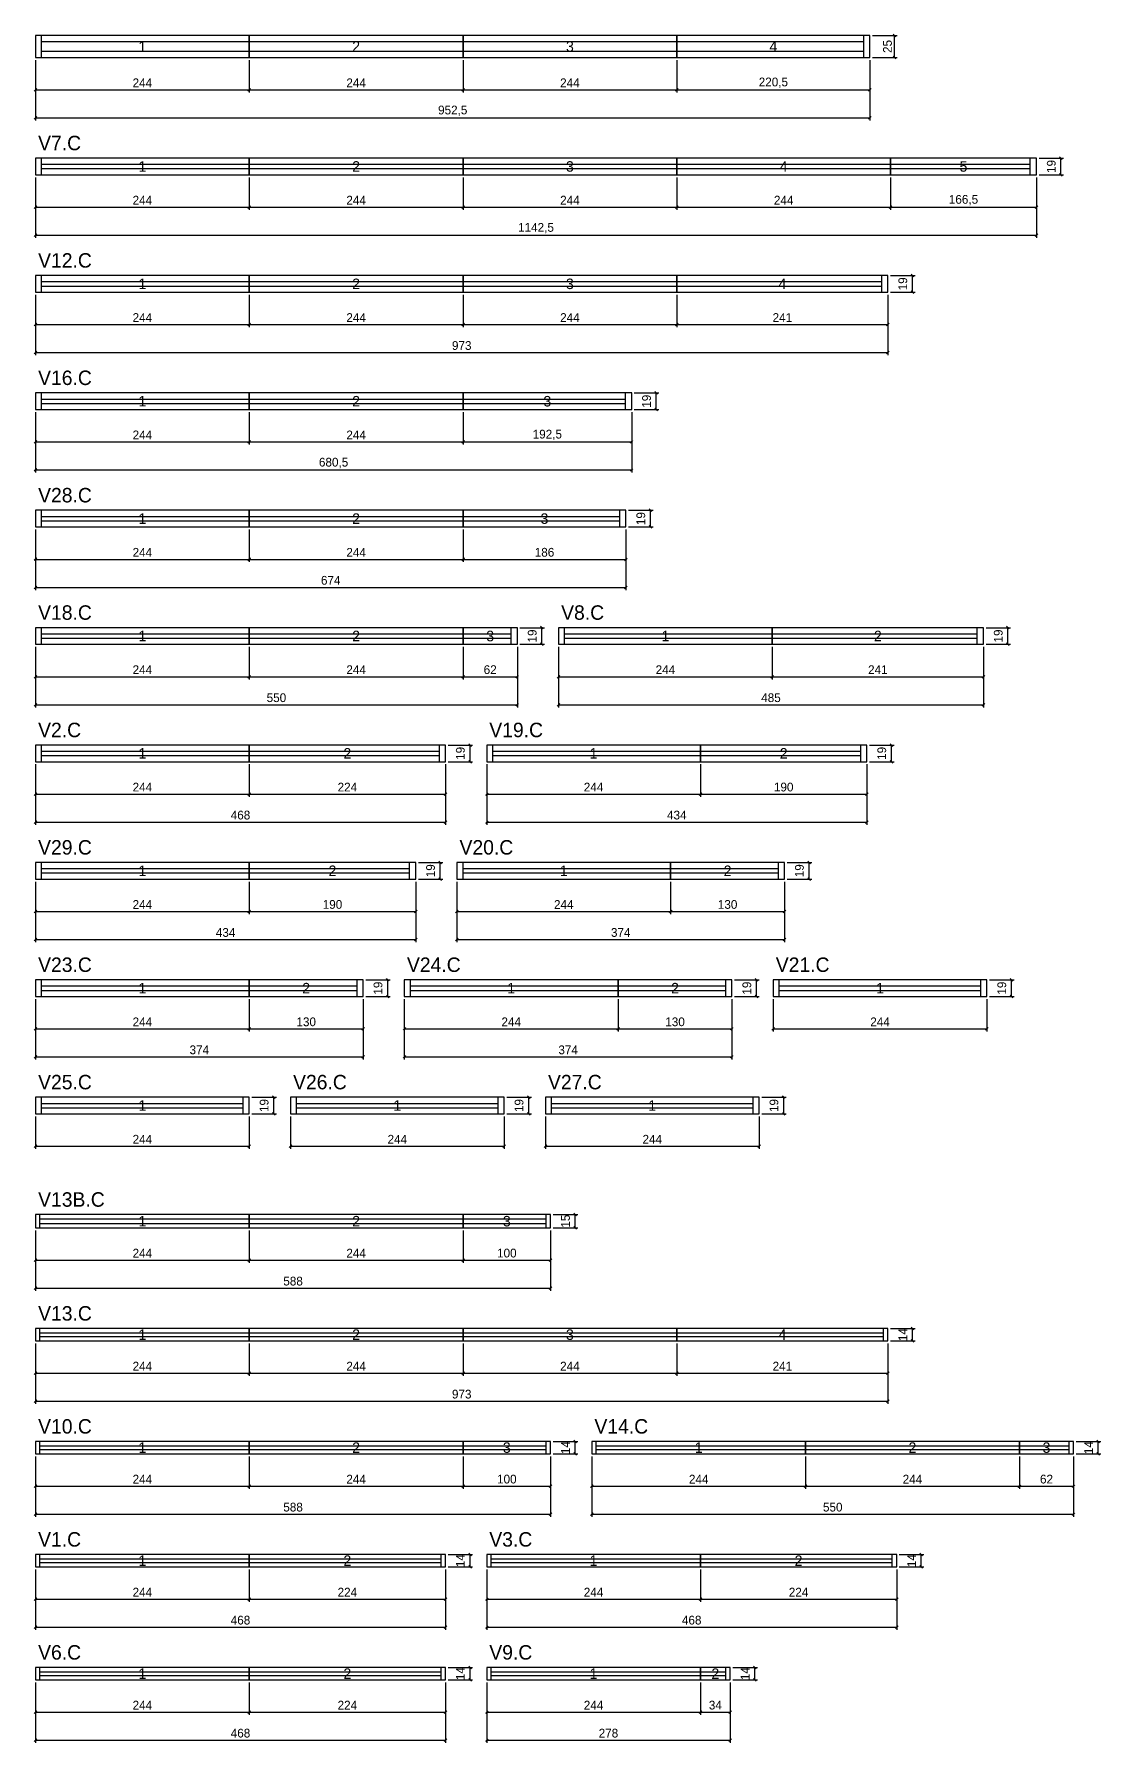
# Model space of a CAD drawing. Extents: x -2 to 3070, y -2571 to 1250.
# Drawn here: x -2 to 1216, y -2571 to -620 of the extents above; entities that cross this region are included whole.
import ezdxf
from ezdxf.enums import TextEntityAlignment as Align

# ---------------------------------------------------------------- set-up
doc = ezdxf.new("R2010")
doc.units = 0
for name, color, linetype in [('5', 5, 'Continuous'), ('COTA', 241, 'Continuous'), ('NOMENCLATURA', 7, 'Continuous'), ('Painéis', 200, 'Continuous'), ('SARR_2.2x7', 40, 'Continuous')]:
    doc.layers.add(name, color=color, linetype=linetype)
doc.dimstyles.new('PAINEL', dxfattribs={"dimtxt": 10, "dimasz": 3, "dimexe": 3, "dimexo": 3, "dimgap": 3, "dimtad": 1, "dimblk": 'OBLIQUE', "dimblk1": 'OBLIQUE', "dimcen": 2.5, "dimclrd": 4, "dimclre": 4, "dimclrt": 240, "dimazin": 3, "dimtfac": 1, "dimtmove": 0, "dimatfit": 3})

# ---------------------------------------------------------------- blocks, each defined once
blk = doc.blocks.new('_OBLIQUE')
at = {"color": 0, "linetype": 'BYBLOCK'}
blk.add_line((-0.5, -0.5), (0.5, 0.5), dxfattribs=at)

msp = doc.modelspace()

# ---------------------------------------------------------------- linework, layer by layer
at = {"layer": 'Painéis'}
for points in [[(0, -646.99), (244, -646.99), (244, -621.99), (0, -621.99)], [(244, -646.99), (488, -646.99), (488, -621.99), (244, -621.99)], [(488, -646.99), (732, -646.99), (732, -621.99), (488, -621.99)], [(732, -646.99), (952.5, -646.99), (952.5, -621.99), (732, -621.99)], [(0, -780.99), (244, -780.99), (244, -761.99), (0, -761.99)], [(244, -780.99), (488, -780.99), (488, -761.99), (244, -761.99)], [(488, -780.99), (732, -780.99), (732, -761.99), (488, -761.99)], [(732, -780.99), (976, -780.99), (976, -761.99), (732, -761.99)], [(976, -780.99), (1142.5, -780.99), (1142.5, -761.99), (976, -761.99)], [(0, -914.99), (244, -914.99), (244, -895.99), (0, -895.99)], [(244, -914.99), (488, -914.99), (488, -895.99), (244, -895.99)], [(488, -914.99), (732, -914.99), (732, -895.99), (488, -895.99)], [(732, -914.99), (973, -914.99), (973, -895.99), (732, -895.99)], [(0, -1048.99), (244, -1048.99), (244, -1029.99), (0, -1029.99)], [(244, -1048.99), (488, -1048.99), (488, -1029.99), (244, -1029.99)], [(488, -1048.99), (680.5, -1048.99), (680.5, -1029.99), (488, -1029.99)], [(0, -1182.99), (244, -1182.99), (244, -1163.99), (0, -1163.99)], [(244, -1182.99), (488, -1182.99), (488, -1163.99), (244, -1163.99)], [(488, -1182.99), (674, -1182.99), (674, -1163.99), (488, -1163.99)], [(0, -1316.99), (244, -1316.99), (244, -1297.99), (0, -1297.99)], [(244, -1316.99), (488, -1316.99), (488, -1297.99), (244, -1297.99)], [(488, -1316.99), (550, -1316.99), (550, -1297.99), (488, -1297.99)], [(597, -1316.99), (841, -1316.99), (841, -1297.99), (597, -1297.99)], [(841, -1316.99), (1082, -1316.99), (1082, -1297.99), (841, -1297.99)], [(0, -1450.99), (244, -1450.99), (244, -1431.99), (0, -1431.99)], [(244, -1450.99), (468, -1450.99), (468, -1431.99), (244, -1431.99)], [(515, -1450.99), (759, -1450.99), (759, -1431.99), (515, -1431.99)], [(759, -1450.99), (949, -1450.99), (949, -1431.99), (759, -1431.99)], [(0, -1584.99), (244, -1584.99), (244, -1565.99), (0, -1565.99)], [(244, -1584.99), (434, -1584.99), (434, -1565.99), (244, -1565.99)], [(481, -1584.99), (725, -1584.99), (725, -1565.99), (481, -1565.99)], [(725, -1584.99), (855, -1584.99), (855, -1565.99), (725, -1565.99)], [(0, -1718.99), (244, -1718.99), (244, -1699.99), (0, -1699.99)], [(244, -1718.99), (374, -1718.99), (374, -1699.99), (244, -1699.99)], [(421, -1718.99), (665, -1718.99), (665, -1699.99), (421, -1699.99)], [(665, -1718.99), (795, -1718.99), (795, -1699.99), (665, -1699.99)], [(842, -1718.99), (1086, -1718.99), (1086, -1699.99), (842, -1699.99)], [(0, -1852.99), (244, -1852.99), (244, -1833.99), (0, -1833.99)], [(291, -1852.99), (535, -1852.99), (535, -1833.99), (291, -1833.99)], [(582, -1852.99), (826, -1852.99), (826, -1833.99), (582, -1833.99)], [(0, -1982.99), (244, -1982.99), (244, -1967.99), (0, -1967.99)], [(244, -1982.99), (488, -1982.99), (488, -1967.99), (244, -1967.99)], [(488, -1982.99), (588, -1982.99), (588, -1967.99), (488, -1967.99)], [(0, -2111.99), (244, -2111.99), (244, -2097.99), (0, -2097.99)], [(244, -2111.99), (488, -2111.99), (488, -2097.99), (244, -2097.99)], [(488, -2111.99), (732, -2111.99), (732, -2097.99), (488, -2097.99)], [(732, -2111.99), (973, -2111.99), (973, -2097.99), (732, -2097.99)], [(0, -2240.99), (244, -2240.99), (244, -2226.99), (0, -2226.99)], [(244, -2240.99), (488, -2240.99), (488, -2226.99), (244, -2226.99)], [(488, -2240.99), (588, -2240.99), (588, -2226.99), (488, -2226.99)], [(635, -2240.99), (879, -2240.99), (879, -2226.99), (635, -2226.99)], [(879, -2240.99), (1123, -2240.99), (1123, -2226.99), (879, -2226.99)], [(1123, -2240.99), (1185, -2240.99), (1185, -2226.99), (1123, -2226.99)], [(0, -2369.99), (244, -2369.99), (244, -2355.99), (0, -2355.99)], [(244, -2369.99), (468, -2369.99), (468, -2355.99), (244, -2355.99)], [(515, -2369.99), (759, -2369.99), (759, -2355.99), (515, -2355.99)], [(759, -2369.99), (983, -2369.99), (983, -2355.99), (759, -2355.99)], [(0, -2498.99), (244, -2498.99), (244, -2484.99), (0, -2484.99)], [(244, -2498.99), (468, -2498.99), (468, -2484.99), (244, -2484.99)], [(515, -2498.99), (759, -2498.99), (759, -2484.99), (515, -2484.99)], [(759, -2498.99), (793, -2498.99), (793, -2484.99), (759, -2484.99)]]:
    msp.add_lwpolyline(points, close=True, dxfattribs=at)
at = {"layer": 'SARR_2.2x7'}
for p, q in [((7, -646.99), (7, -621.99)), ((945.5, -646.99), (945.5, -621.99)), ((7, -628.99), (945.5, -628.99)), ((7, -639.99), (945.5, -639.99)), ((7, -780.99), (7, -761.99)), ((7, -768.99), (1135.5, -768.99)), ((7, -773.99), (1135.5, -773.99)), ((1135.5, -780.99), (1135.5, -761.99)), ((7, -914.99), (7, -895.99)), ((966, -914.99), (966, -895.99)), ((7, -902.99), (966, -902.99)), ((7, -907.99), (966, -907.99)), ((7, -1048.99), (7, -1029.99)), ((673.5, -1048.99), (673.5, -1029.99)), ((7, -1036.99), (673.5, -1036.99)), ((7, -1041.99), (673.5, -1041.99)), ((7, -1182.99), (7, -1163.99)), ((667, -1182.99), (667, -1163.99)), ((7, -1170.99), (667, -1170.99)), ((7, -1175.99), (667, -1175.99)), ((7, -1316.99), (7, -1297.99)), ((7, -1304.99), (543, -1304.99)), ((543, -1316.99), (543, -1297.99)), ((604, -1316.99), (604, -1297.99)), ((604, -1304.99), (1075, -1304.99)), ((1075, -1316.99), (1075, -1297.99)), ((7, -1309.99), (543, -1309.99)), ((604, -1309.99), (1075, -1309.99)), ((7, -1450.99), (7, -1431.99)), ((7, -1438.99), (461, -1438.99)), ((461, -1450.99), (461, -1431.99)), ((522, -1450.99), (522, -1431.99)), ((522, -1438.99), (942, -1438.99)), ((942, -1450.99), (942, -1431.99)), ((7, -1443.99), (461, -1443.99)), ((522, -1443.99), (942, -1443.99)), ((7, -1584.99), (7, -1565.99)), ((7, -1572.99), (427, -1572.99)), ((7, -1577.99), (427, -1577.99)), ((427, -1584.99), (427, -1565.99)), ((488, -1584.99), (488, -1565.99)), ((488, -1572.99), (848, -1572.99)), ((488, -1577.99), (848, -1577.99)), ((848, -1584.99), (848, -1565.99)), ((7, -1718.99), (7, -1699.99)), ((7, -1706.99), (367, -1706.99)), ((7, -1711.99), (367, -1711.99)), ((367, -1718.99), (367, -1699.99)), ((428, -1718.99), (428, -1699.99)), ((428, -1706.99), (788, -1706.99)), ((428, -1711.99), (788, -1711.99)), ((788, -1718.99), (788, -1699.99)), ((849, -1718.99), (849, -1699.99)), ((849, -1706.99), (1079, -1706.99)), ((849, -1711.99), (1079, -1711.99)), ((1079, -1718.99), (1079, -1699.99)), ((7, -1852.99), (7, -1833.99)), ((7, -1840.99), (237, -1840.99)), ((7, -1845.99), (237, -1845.99)), ((237, -1852.99), (237, -1833.99)), ((298, -1852.99), (298, -1833.99)), ((298, -1840.99), (528, -1840.99)), ((298, -1845.99), (528, -1845.99)), ((528, -1852.99), (528, -1833.99)), ((589, -1852.99), (589, -1833.99)), ((589, -1840.99), (819, -1840.99)), ((589, -1845.99), (819, -1845.99)), ((819, -1852.99), (819, -1833.99)), ((5, -1982.99), (5, -1967.99)), ((583, -1982.99), (583, -1967.99)), ((5, -1972.99), (583, -1972.99)), ((5, -1977.99), (583, -1977.99)), ((5, -2111.99), (5, -2097.99)), ((5, -2102.99), (968, -2102.99)), ((968, -2111.99), (968, -2097.99)), ((5, -2106.99), (968, -2106.99)), ((5, -2240.99), (5, -2226.99)), ((5, -2231.99), (583, -2231.99)), ((5, -2235.99), (583, -2235.99)), ((583, -2240.99), (583, -2226.99)), ((640, -2240.99), (640, -2226.99)), ((640, -2231.99), (1180, -2231.99)), ((640, -2235.99), (1180, -2235.99)), ((1180, -2240.99), (1180, -2226.99)), ((5, -2369.99), (5, -2355.99)), ((463, -2369.99), (463, -2355.99)), ((520, -2369.99), (520, -2355.99)), ((978, -2369.99), (978, -2355.99)), ((5, -2360.99), (463, -2360.99)), ((5, -2364.99), (463, -2364.99)), ((520, -2360.99), (978, -2360.99)), ((520, -2364.99), (978, -2364.99)), ((5, -2498.99), (5, -2484.99)), ((5, -2489.99), (463, -2489.99)), ((5, -2493.99), (463, -2493.99)), ((463, -2498.99), (463, -2484.99)), ((520, -2498.99), (520, -2484.99)), ((520, -2489.99), (788, -2489.99)), ((520, -2493.99), (788, -2493.99)), ((788, -2498.99), (788, -2484.99))]:
    msp.add_line(p, q, dxfattribs=at)

# ---------------------------------------------------------------- texts
at = {"layer": '5'}
for s, p in [('1', (122, -634.49)), ('2', (366, -634.49)), ('3', (610, -634.49)), ('4', (842.25, -634.49)), ('1', (122, -771.49)), ('2', (366, -771.49)), ('3', (610, -771.49)), ('4', (854, -771.49)), ('5', (1059.25, -771.49)), ('1', (122, -905.49)), ('2', (366, -905.49)), ('3', (610, -905.49)), ('4', (852.5, -905.49)), ('1', (122, -1039.49)), ('2', (366, -1039.49)), ('3', (584.25, -1039.49)), ('1', (122, -1173.49)), ('2', (366, -1173.49)), ('3', (581, -1173.49)), ('1', (122, -1307.49)), ('2', (366, -1307.49)), ('3', (519, -1307.49)), ('1', (719, -1307.49)), ('2', (961.5, -1307.49)), ('1', (122, -1441.49)), ('2', (356, -1441.49)), ('1', (637, -1441.49)), ('2', (854, -1441.49)), ('1', (122, -1575.49)), ('2', (339, -1575.49)), ('1', (603, -1575.49)), ('2', (790, -1575.49)), ('1', (122, -1709.49)), ('2', (309, -1709.49)), ('1', (543, -1709.49)), ('2', (730, -1709.49)), ('1', (964, -1709.49)), ('1', (122, -1843.49)), ('1', (413, -1843.49)), ('1', (704, -1843.49)), ('1', (122, -1975.49)), ('2', (366, -1975.49)), ('3', (538, -1975.49)), ('1', (122, -2104.99)), ('2', (366, -2104.99)), ('3', (610, -2104.99)), ('4', (852.5, -2104.99)), ('1', (122, -2233.99)), ('2', (366, -2233.99)), ('3', (538, -2233.99)), ('1', (757, -2233.99)), ('2', (1001, -2233.99)), ('3', (1154, -2233.99)), ('1', (122, -2362.99)), ('2', (356, -2362.99)), ('1', (637, -2362.99)), ('2', (871, -2362.99)), ('1', (122, -2491.99)), ('2', (356, -2491.99)), ('1', (637, -2491.99)), ('2', (776, -2491.99))]:
    msp.add_text(s, height=12, dxfattribs=at).set_placement(p, align=Align.MIDDLE_CENTER)
at = {"layer": 'NOMENCLATURA'}
for s, p in [('V7.C', (3, -752.99)), ('V12.C', (3, -886.99)), ('V16.C', (3, -1020.99)), ('V28.C', (3, -1154.99)), ('V18.C', (3, -1288.99)), ('V8.C', (600, -1288.99)), ('V2.C', (3, -1422.99)), ('V19.C', (518, -1422.99)), ('V29.C', (3, -1556.99)), ('V20.C', (484, -1556.99)), ('V23.C', (3, -1690.99)), ('V24.C', (424, -1690.99)), ('V21.C', (845, -1690.99)), ('V25.C', (3, -1824.99)), ('V26.C', (294, -1824.99)), ('V27.C', (585, -1824.99)), ('V13B.C', (3, -1958.99)), ('V13.C', (3, -2088.99)), ('V10.C', (3, -2217.99)), ('V14.C', (638, -2217.99)), ('V1.C', (3, -2346.99)), ('V3.C', (518, -2346.99)), ('V6.C', (3, -2475.99)), ('V9.C', (518, -2475.99))]:
    msp.add_text(s, height=16.5, dxfattribs=at).set_placement(p)

# ---------------------------------------------------------------- dimensions: what is measured, and where the dimension line sits
at = {"layer": 'COTA'}
for base, p1, p2 in [((980.5, -646.99), (952.5, -646.99), (952.5, -621.99)), ((1170.5, -780.99), (1142.5, -780.99), (1142.5, -761.99)), ((1001, -914.99), (973, -914.99), (973, -895.99)), ((708.5, -1048.99), (680.5, -1048.99), (680.5, -1029.99)), ((702, -1182.99), (674, -1182.99), (674, -1163.99)), ((578, -1316.99), (550, -1316.99), (550, -1297.99)), ((1110, -1316.99), (1082, -1316.99), (1082, -1297.99)), ((496, -1450.99), (468, -1450.99), (468, -1431.99)), ((977, -1450.99), (949, -1450.99), (949, -1431.99)), ((462, -1584.99), (434, -1584.99), (434, -1565.99)), ((883, -1584.99), (855, -1584.99), (855, -1565.99)), ((402, -1718.99), (374, -1718.99), (374, -1699.99)), ((823, -1718.99), (795, -1718.99), (795, -1699.99)), ((1114, -1718.99), (1086, -1718.99), (1086, -1699.99)), ((272, -1852.99), (244, -1852.99), (244, -1833.99)), ((563, -1852.99), (535, -1852.99), (535, -1833.99)), ((854, -1852.99), (826, -1852.99), (826, -1833.99)), ((616, -1982.99), (588, -1982.99), (588, -1967.99)), ((1001, -2111.99), (973, -2111.99), (973, -2097.99)), ((616, -2240.99), (588, -2240.99), (588, -2226.99)), ((1213, -2240.99), (1185, -2240.99), (1185, -2226.99)), ((496, -2369.99), (468, -2369.99), (468, -2355.99)), ((1011, -2369.99), (983, -2369.99), (983, -2355.99)), ((496, -2498.99), (468, -2498.99), (468, -2484.99)), ((821, -2498.99), (793, -2498.99), (793, -2484.99))]:
    msp.add_linear_dim(base=base, p1=p1, p2=p2, angle=90, dimstyle='PAINEL', dxfattribs=at).render()
for base, p1, p2 in [((0, -683.99), (0, -646.99), (244, -646.99)), ((0, -715.99), (0, -646.99), (952.5, -646.99)), ((244, -683.99), (244, -646.99), (488, -646.99)), ((488, -683.99), (488, -646.99), (732, -646.99)), ((732, -683.99), (732, -646.99), (952.5, -646.99)), ((0, -817.99), (0, -780.99), (244, -780.99)), ((0, -849.99), (0, -780.99), (1142.5, -780.99)), ((244, -817.99), (244, -780.99), (488, -780.99)), ((488, -817.99), (488, -780.99), (732, -780.99)), ((732, -817.99), (732, -780.99), (976, -780.99)), ((976, -817.99), (976, -780.99), (1142.5, -780.99)), ((0, -951.99), (0, -914.99), (244, -914.99)), ((0, -983.99), (0, -914.99), (973, -914.99)), ((244, -951.99), (244, -914.99), (488, -914.99)), ((488, -951.99), (488, -914.99), (732, -914.99)), ((732, -951.99), (732, -914.99), (973, -914.99)), ((0, -1085.99), (0, -1048.99), (244, -1048.99)), ((0, -1117.99), (0, -1048.99), (680.5, -1048.99)), ((244, -1085.99), (244, -1048.99), (488, -1048.99)), ((488, -1085.99), (488, -1048.99), (680.5, -1048.99)), ((0, -1219.99), (0, -1182.99), (244, -1182.99)), ((0, -1251.99), (0, -1182.99), (674, -1182.99)), ((244, -1219.99), (244, -1182.99), (488, -1182.99)), ((488, -1219.99), (488, -1182.99), (674, -1182.99)), ((0, -1353.99), (0, -1316.99), (244, -1316.99)), ((0, -1385.99), (0, -1316.99), (550, -1316.99)), ((244, -1353.99), (244, -1316.99), (488, -1316.99)), ((488, -1353.99), (488, -1316.99), (550, -1316.99)), ((597, -1353.99), (597, -1316.99), (841, -1316.99)), ((597, -1385.99), (597, -1316.99), (1082, -1316.99)), ((841, -1353.99), (841, -1316.99), (1082, -1316.99)), ((0, -1487.99), (0, -1450.99), (244, -1450.99)), ((0, -1519.99), (0, -1450.99), (468, -1450.99)), ((244, -1487.99), (244, -1450.99), (468, -1450.99)), ((515, -1487.99), (515, -1450.99), (759, -1450.99)), ((515, -1519.99), (515, -1450.99), (949, -1450.99)), ((759, -1487.99), (759, -1450.99), (949, -1450.99)), ((0, -1621.99), (0, -1584.99), (244, -1584.99)), ((0, -1653.99), (0, -1584.99), (434, -1584.99)), ((244, -1621.99), (244, -1584.99), (434, -1584.99)), ((481, -1621.99), (481, -1584.99), (725, -1584.99)), ((481, -1653.99), (481, -1584.99), (855, -1584.99)), ((725, -1621.99), (725, -1584.99), (855, -1584.99)), ((0, -1755.99), (0, -1718.99), (244, -1718.99)), ((0, -1787.99), (0, -1718.99), (374, -1718.99)), ((244, -1755.99), (244, -1718.99), (374, -1718.99)), ((421, -1755.99), (421, -1718.99), (665, -1718.99)), ((421, -1787.99), (421, -1718.99), (795, -1718.99)), ((665, -1755.99), (665, -1718.99), (795, -1718.99)), ((842, -1755.99), (842, -1718.99), (1086, -1718.99)), ((0, -1889.99), (0, -1852.99), (244, -1852.99)), ((291, -1889.99), (291, -1852.99), (535, -1852.99)), ((582, -1889.99), (582, -1852.99), (826, -1852.99)), ((0, -2019.99), (0, -1982.99), (244, -1982.99)), ((0, -2051.99), (0, -1982.99), (588, -1982.99)), ((244, -2019.99), (244, -1982.99), (488, -1982.99)), ((488, -2019.99), (488, -1982.99), (588, -1982.99)), ((0, -2148.99), (0, -2111.99), (244, -2111.99)), ((0, -2180.99), (0, -2111.99), (973, -2111.99)), ((244, -2148.99), (244, -2111.99), (488, -2111.99)), ((488, -2148.99), (488, -2111.99), (732, -2111.99)), ((732, -2148.99), (732, -2111.99), (973, -2111.99)), ((0, -2277.99), (0, -2240.99), (244, -2240.99)), ((0, -2309.99), (0, -2240.99), (588, -2240.99)), ((244, -2277.99), (244, -2240.99), (488, -2240.99)), ((488, -2277.99), (488, -2240.99), (588, -2240.99)), ((635, -2277.99), (635, -2240.99), (879, -2240.99)), ((635, -2309.99), (635, -2240.99), (1185, -2240.99)), ((879, -2277.99), (879, -2240.99), (1123, -2240.99)), ((1123, -2277.99), (1123, -2240.99), (1185, -2240.99)), ((0, -2406.99), (0, -2369.99), (244, -2369.99)), ((0, -2438.99), (0, -2369.99), (468, -2369.99)), ((244, -2406.99), (244, -2369.99), (468, -2369.99)), ((515, -2406.99), (515, -2369.99), (759, -2369.99)), ((515, -2438.99), (515, -2369.99), (983, -2369.99)), ((759, -2406.99), (759, -2369.99), (983, -2369.99)), ((0, -2535.99), (0, -2498.99), (244, -2498.99)), ((0, -2567.99), (0, -2498.99), (468, -2498.99)), ((244, -2535.99), (244, -2498.99), (468, -2498.99)), ((515, -2535.99), (515, -2498.99), (759, -2498.99)), ((515, -2567.99), (515, -2498.99), (793, -2498.99)), ((759, -2535.99), (759, -2498.99), (793, -2498.99))]:
    msp.add_linear_dim(base=base, p1=p1, p2=p2, dimstyle='PAINEL', dxfattribs=at).render()

doc.saveas('drawing.dxf')
